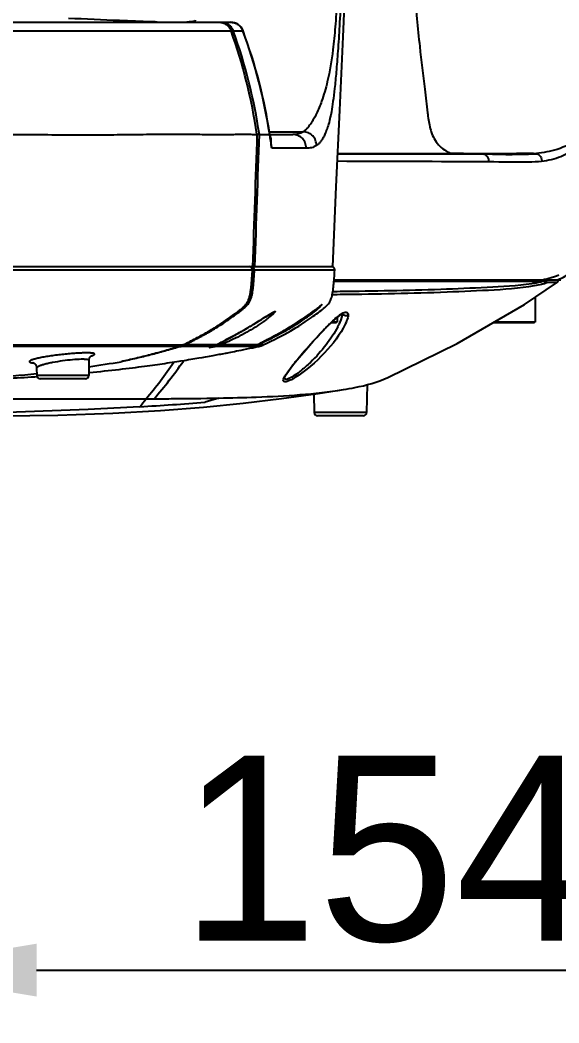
# Model space of a CAD drawing. Header units: millimetres. Extents: x 4086 to 8300, y 123 to 1549.
# Drawn here: x 6985.64 to 7006.03, y 427.85 to 465.81 of the extents above; entities that cross this region are included whole.
import ezdxf

# ---------------------------------------------------------------- set-up
doc = ezdxf.new("R2010")
doc.units = ezdxf.units.MM
doc.layers.add('外形图', color=7, linetype='Continuous')
doc.layers.add('尺寸标注', color=7, linetype='Continuous')
doc.styles.add('思源黑', font='SourceHanSansCN-Normal.ttf')
doc.dimstyles.new('尺寸标注_1_4比例', dxfattribs={"dimtxt": 7, "dimasz": 6, "dimexe": 2, "dimexo": 1.5, "dimgap": 1, "dimtad": 1, "dimdec": 1, "dimlfac": 4, "dimdsep": 46, "dimtxsty": '思源黑', "dimcen": 0.09, "dimadec": 0, "dimazin": 0, "dimtp": 0.01, "dimtm": 0.01, "dimtfac": 1, "dimtdec": 1, "dimtofl": 0, "dimtmove": 0, "dimatfit": 3, "dimfxl": 1, "dimtolj": 1, "dimarcsym": 0})

# ---------------------------------------------------------------- blocks, each defined once
blk = doc.blocks.new('*D976')
at = {"layer": 'Defpoints', "color": 0}
for p in [(6980.264, 500.226), (7018.764, 492.726), (7018.764, 429.852)]:
    blk.add_point(p, dxfattribs=at)
at = {"layer": '尺寸标注', "color": 0, "lineweight": -2}
for p, q in [((6980.264, 498.726), (6980.264, 427.852)), ((7018.764, 491.226), (7018.764, 427.852)), ((6986.264, 429.852), (7012.764, 429.852))]:
    blk.add_line(p, q, dxfattribs=at)
at = {"layer": '尺寸标注', "color": 0}
for points in [[(6986.264, 430.852), (6986.264, 428.852), (6980.264, 429.852)], [(7012.764, 428.852), (7012.764, 430.852), (7018.764, 429.852)]]:
    blk.add_solid(points, dxfattribs=at)
at = {"layer": '尺寸标注', "color": 0, "insert": (6999.514, 434.414), "char_height": 7, "attachment_point": 5, "style": '思源黑'}
blk.add_mtext('\\A1;154', dxfattribs=at)

msp = doc.modelspace()

# ---------------------------------------------------------------- linework, layer by layer
at = {"layer": '外形图'}
for p, q in [((6966.9188, 465.7263), (6993.6095, 465.7263)), ((6968.2553, 465.7263), (6992.2728, 465.7263)), ((6992.2728, 465.7263), (6992.2741, 465.8039)), ((6979.0548, 465.3999), (6993.6253, 465.3998)), ((6993.7067, 465.4), (6994.0717, 465.3998)), ((6994.0717, 465.3998), (6994.0784, 465.3998)), ((6995.0765, 461.5767), (6996.3562, 461.5767)), ((6994.693, 461.4763), (6995.965, 461.4763)), ((6995.0861, 461.4748), (6995.0858, 461.4763)), ((6995.093, 461.4775), (6995.0931, 461.4763)), ((6995.1268, 461.2467), (6995.0931, 461.4763)), ((6996.4627, 460.9544), (6995.1687, 460.9554)), ((7003.1513, 460.7263), (6997.6641, 460.7263)), ((7001.7552, 460.7584), (7001.9449, 460.7589)), ((7005.125, 460.7572), (7005.1775, 460.7509)), ((6965.6385, 456.4763), (6997.48, 456.4763)), ((6997.5485, 456.3448), (6965.6443, 456.3448)), ((6997.5205, 455.9218), (7005.0335, 455.9115)), ((6997.5237, 455.9763), (7006.1105, 455.9763)), ((7004.7253, 455.0479), (7005.9804, 455.8854)), ((7005.0335, 455.9115), (7005.3311, 455.9108)), ((7005.3311, 455.9108), (7005.3764, 455.9107)), ((7005.3426, 455.8987), (7005.3749, 455.9055)), ((7005.6438, 455.8854), (7005.6527, 455.8879)), ((7005.6529, 455.8881), (7005.7761, 455.8875)), ((7005.7761, 455.8875), (7005.9788, 455.8856)), ((7005.9788, 455.8856), (7005.9804, 455.8854)), ((6997.4785, 455.5381), (6997.6401, 455.5399)), ((6997.6401, 455.5399), (6997.7542, 455.5412)), ((7005.3252, 455.804), (7005.3703, 455.8142)), ((6997.4583, 455.4244), (6997.5397, 455.4253)), ((6997.5397, 455.4253), (6997.6396, 455.4264)), ((6997.6396, 455.4264), (6997.7539, 455.4277)), ((6997.7539, 455.4277), (6997.8281, 455.4287)), ((7005.139, 455.324), (7005.139, 454.3763)), ((6996.5383, 454.6397), (6996.6316, 454.7055)), ((6996.6316, 454.7055), (6996.7241, 454.7712)), ((6996.7241, 454.7712), (6996.7644, 454.8001)), ((6996.7644, 454.8001), (6996.7895, 454.8183)), ((6996.7895, 454.8183), (6996.8131, 454.8357)), ((6996.8131, 454.8357), (6996.8354, 454.8523)), ((6996.8354, 454.8523), (6996.8564, 454.8683)), ((6996.8564, 454.8683), (6996.8762, 454.8835)), ((6996.8762, 454.8835), (6996.8947, 454.898)), ((6996.943, 454.9372), (6996.9567, 454.9487)), ((6996.9567, 454.9487), (6996.9691, 454.9594)), ((6996.9691, 454.9594), (6996.9805, 454.9692)), ((6996.9805, 454.9692), (6996.9908, 454.9783)), ((6996.9908, 454.9783), (6996.9999, 454.9864)), ((6996.9999, 454.9864), (6997.0257, 455.0096)), ((6994.4672, 454.2859), (6994.5377, 454.3291)), ((6994.5377, 454.3291), (6994.6038, 454.3699)), ((6994.6038, 454.3699), (6994.6659, 454.4085)), ((6994.6659, 454.4085), (6994.7783, 454.479)), ((6994.7783, 454.479), (6994.9622, 454.5947)), ((6994.9622, 454.5947), (6995.0179, 454.6296)), ((6995.0179, 454.6296), (6995.0512, 454.6502)), ((6995.0512, 454.6502), (6995.0816, 454.6688)), ((6995.0816, 454.6688), (6995.1091, 454.6854)), ((6996.2158, 454.4199), (6996.2727, 454.4577)), ((6996.2727, 454.4577), (6996.3269, 454.4941)), ((6996.3269, 454.4941), (6996.3785, 454.5291)), ((6996.3785, 454.5291), (6996.4275, 454.5627)), ((6996.4275, 454.5627), (6996.4738, 454.5947)), ((6996.4738, 454.5947), (6996.5383, 454.6397)), ((6997.3041, 454.2488), (6997.5461, 454.4766)), ((6997.614, 454.3513), (6997.4129, 454.3513)), ((6997.639, 454.3763), (6997.4395, 454.3763)), ((6997.5461, 454.4766), (6997.7486, 454.6374)), ((6997.639, 454.5504), (6997.639, 454.3763)), ((6997.7486, 454.6374), (6997.7895, 454.6637)), ((7005.114, 454.3513), (7003.5279, 454.3513)), ((7005.139, 454.3763), (7003.571, 454.3763)), ((6995.448, 453.9537), (6995.4542, 453.9571)), ((6995.5879, 454.0326), (6995.5896, 454.0336)), ((6997.0368, 453.9739), (6997.3041, 454.2488)), ((6993.1971, 453.5799), (6993.2981, 453.6333)), ((6994.6703, 453.5452), (6994.7189, 453.5705)), ((6994.7189, 453.5705), (6994.7812, 453.6026)), ((6994.7812, 453.6026), (6994.9443, 453.6862)), ((6994.9443, 453.6862), (6995.0438, 453.7375)), ((6995.2602, 453.8514), (6995.2606, 453.8516)), ((6992.9355, 453.4576), (6991.7233, 453.4578)), ((6992.866, 453.4365), (6992.8747, 453.4393)), ((6992.8747, 453.4393), (6992.885, 453.4425)), ((6992.885, 453.4425), (6992.897, 453.4461)), ((6992.897, 453.4461), (6992.9108, 453.4502)), ((6992.9108, 453.4502), (6992.9349, 453.4572)), ((6992.9349, 453.4572), (6992.9413, 453.4591)), ((6992.9355, 453.4576), (6992.9413, 453.4591)), ((6993.0494, 453.501), (6993.0739, 453.5137)), ((6993.0677, 453.5107), (6993.0736, 453.5139)), ((6993.0677, 453.5107), (6993.0739, 453.5137)), ((6994.6734, 453.4576), (6993.0687, 453.458)), ((6993.2347, 453.168), (6993.4782, 453.2138)), ((6994.608, 453.5121), (6993.2358, 453.5112)), ((6993.2699, 453.1746), (6993.4354, 453.2057)), ((6993.4354, 453.2057), (6993.6205, 453.2411)), ((6993.6205, 453.2411), (6993.7527, 453.2669)), ((6994.5728, 453.4347), (6994.6797, 453.4576)), ((6994.6075, 453.5113), (6994.6089, 453.5121)), ((6994.6078, 453.5109), (6994.6126, 453.5137)), ((6994.6089, 453.5121), (6994.608, 453.5121)), ((6994.6089, 453.5121), (6994.6174, 453.5165)), ((6994.6126, 453.5137), (6994.6174, 453.5165)), ((6994.8422, 453.514), (6994.6262, 453.5122)), ((6994.678, 453.4576), (6994.6734, 453.4576)), ((6994.6797, 453.4576), (6994.678, 453.4576)), ((6994.8229, 453.5039), (6994.8452, 453.514)), ((6994.8452, 453.514), (6994.8422, 453.514)), ((6988.2487, 452.924), (6988.2386, 452.3491)), ((6988.3505, 453.102), (6988.3512, 453.1022)), ((6989.5627, 452.8937), (6989.4657, 452.8775)), ((6991.7305, 452.909), (6991.8446, 452.9272)), ((6991.8204, 452.9022), (6991.8384, 452.9284)), ((6992.4025, 453.0196), (6992.5349, 453.0424)), ((6992.5349, 453.0424), (6992.6536, 453.0631)), ((6992.6536, 453.0631), (6992.8041, 453.0897)), ((6992.8041, 453.0897), (6992.9513, 453.1161)), ((6992.9513, 453.1161), (6993.1784, 453.1576)), ((6993.1784, 453.1576), (6993.2347, 453.168)), ((6986.2686, 452.6368), (6986.2736, 452.3491)), ((6988.2407, 452.4669), (6988.4011, 452.4824)), ((6988.2386, 452.3491), (6986.2736, 452.3491)), ((6988.1137, 452.2263), (6986.3986, 452.2263)), ((6998.7733, 452.0092), (6998.7548, 450.9491)), ((6984.7497, 451.4763), (6990.4098, 451.4763)), ((6993.1648, 451.5001), (6992.6414, 451.3425)), ((6996.761, 451.6506), (6996.7732, 450.9491)), ((6998.7548, 450.9491), (6996.7732, 450.9491)), ((6998.6298, 450.8263), (6996.8982, 450.8263))]:
    msp.add_line(p, q, dxfattribs=at)
for points in [[(6997.4801, 456.4763), (6997.6067, 459.4972), (6997.742, 462.3967), (6997.8713, 465.1696), (6997.9806, 467.8165), (6998.0271, 469.2914)], [(6994.8452, 453.514), (6994.983, 453.5803), (6995.129, 453.6514), (6995.269, 453.7208), (6995.4033, 453.7889), (6995.5317, 453.8555), (6995.6542, 453.921), (6995.7712, 453.9851), (6995.8826, 454.0481), (6995.9885, 454.1098), (6996.0889, 454.1698), (6996.1838, 454.2281), (6996.2738, 454.2847), (6996.3596, 454.3398), (6996.4415, 454.3936), (6996.5199, 454.446), (6996.5949, 454.4972), (6996.6667, 454.547), (6996.7353, 454.5954), (6996.8007, 454.6422), (6996.8629, 454.6874), (6996.9219, 454.7306), (6996.9778, 454.772), (6997.0306, 454.8117), (6997.0802, 454.8502), (6997.1267, 454.8879), (6997.1703, 454.9252), (6997.211, 454.9625), (6997.2485, 454.9997), (6997.2825, 455.0368), (6997.3127, 455.0737), (6997.3395, 455.1108), (6997.3629, 455.1488), (6997.3835, 455.1882), (6997.4017, 455.2296), (6997.4179, 455.2737), (6997.4323, 455.3205), (6997.4451, 455.3699), (6997.4567, 455.4219), (6997.4672, 455.4758), (6997.4765, 455.5312), (6997.4849, 455.5882), (6997.4925, 455.6468), (6997.4995, 455.7071), (6997.5059, 455.7691), (6997.5119, 455.8331), (6997.5175, 455.8991), (6997.523, 455.9674), (6997.5285, 456.0381), (6997.5339, 456.1114), (6997.5391, 456.1874), (6997.5441, 456.2668), (6997.5485, 456.3448)], [(6997.5485, 456.3448), (6997.5487, 456.3508), (6997.5482, 456.3631), (6997.5464, 456.3753), (6997.5434, 456.3872), (6997.5393, 456.3988), (6997.5341, 456.4099), (6997.5278, 456.4205), (6997.5205, 456.4304), (6997.5123, 456.4395), (6997.5032, 456.4478), (6997.4933, 456.4551), (6997.4828, 456.4614), (6997.4717, 456.4667), (6997.4601, 456.4709), (6997.4482, 456.4739), (6997.436, 456.4757), (6997.4237, 456.4763)], [(6995.1091, 454.6854), (6995.1339, 454.7001), (6995.1452, 454.7068), (6995.1559, 454.713), (6995.166, 454.7187), (6995.1753, 454.724), (6995.1841, 454.7288), (6995.1921, 454.7332), (6995.1996, 454.7372), (6995.2064, 454.7408), (6995.2125, 454.7439), (6995.218, 454.7467), (6995.2228, 454.749), (6995.227, 454.7509), (6995.2305, 454.7525), (6995.2332, 454.7537), (6995.2352, 454.7545), (6995.2365, 454.755), (6995.2367, 454.7551)], [(6996.8947, 454.898), (6996.9036, 454.905), (6996.9121, 454.9118), (6996.9202, 454.9184), (6996.9281, 454.9249), (6996.943, 454.9372)], [(6997.0257, 455.0096), (6997.0295, 455.013), (6997.031, 455.0143), (6997.0322, 455.0153), (6997.0331, 455.0161), (6997.0336, 455.0165), (6997.0337, 455.0166)], [(6999.5577, 452.2761), (7002.1762, 453.5647), (7004.7253, 455.0479)], [(6995.0438, 453.7375), (6995.0984, 453.7659), (6995.1563, 453.7962), (6995.2155, 453.8275), (6995.2733, 453.8584), (6995.3287, 453.8882), (6995.3818, 453.9172), (6995.4329, 453.9453), (6995.4819, 453.9726), (6995.5288, 453.999), (6995.5739, 454.0246), (6995.6173, 454.0495), (6995.6593, 454.0739), (6995.7004, 454.0979), (6995.7404, 454.1216), (6995.7794, 454.1449), (6995.8175, 454.1678), (6995.8548, 454.1905), (6995.8912, 454.2128), (6995.9268, 454.2348), (6995.9617, 454.2566), (6995.9959, 454.278), (6996.0294, 454.2992), (6996.0621, 454.3201), (6996.0942, 454.3407), (6996.1256, 454.361), (6996.1563, 454.3809), (6996.2158, 454.4199)], [(6993.5317, 453.7565), (6993.594, 453.7896), (6993.6558, 453.8226), (6993.716, 453.855), (6993.7742, 453.8865), (6993.8304, 453.9172), (6993.8849, 453.9472), (6993.938, 453.9766), (6993.9897, 454.0056), (6994.04, 454.0341), (6994.0889, 454.062), (6994.1364, 454.0893), (6994.1825, 454.1161), (6994.2272, 454.1422), (6994.2704, 454.1676), (6994.3123, 454.1925), (6994.3529, 454.2168), (6994.3922, 454.2404), (6994.4672, 454.2859)], [(6995.8271, 452.5623), (6995.9926, 452.7786), (6996.1985, 453.0302), (6996.454, 453.3289), (6996.751, 453.6638), (6997.0368, 453.9739)], [(6993.0739, 453.5137), (6993.1091, 453.5328), (6993.1514, 453.5555), (6993.1971, 453.5799)], [(6993.2981, 453.6333), (6993.4104, 453.6925), (6993.5317, 453.7565)], [(6992.8444, 453.429), (6992.8444, 453.429), (6992.8446, 453.4291), (6992.8451, 453.4293), (6992.846, 453.4296), (6992.8473, 453.4301), (6992.8488, 453.4307), (6992.8508, 453.4314), (6992.8531, 453.4322), (6992.8558, 453.4331), (6992.8588, 453.4341), (6992.8622, 453.4353), (6992.866, 453.4365)], [(6992.9413, 453.4591), (6992.9649, 453.4663), (6992.9926, 453.4762), (6993.0209, 453.4877), (6993.0494, 453.501)], [(6993.7527, 453.2669), (6993.8335, 453.2828), (6993.9204, 453.3), (6994.0136, 453.3187), (6994.1132, 453.3389), (6994.2191, 453.3606), (6994.3311, 453.3838), (6994.449, 453.4084), (6994.5728, 453.4347)], [(6994.6174, 453.5165), (6994.6244, 453.5205), (6994.636, 453.5269), (6994.6513, 453.5351), (6994.6703, 453.5452)], [(6994.6797, 453.4576), (6994.6957, 453.4612), (6994.7191, 453.4672), (6994.7437, 453.4743), (6994.7693, 453.4828), (6994.7958, 453.4926), (6994.8229, 453.5039)], [(6986.1339, 452.8407), (6986.133, 452.841), (6986.1333, 452.8409), (6986.1353, 452.8402), (6986.1388, 452.8389), (6986.1438, 452.8368), (6986.15, 452.834), (6986.1571, 452.8302), (6986.1652, 452.8254), (6986.1741, 452.8195), (6986.1837, 452.8123), (6986.194, 452.8036), (6986.2047, 452.7931), (6986.2156, 452.7809), (6986.2264, 452.7668), (6986.2366, 452.751), (6986.2459, 452.7335), (6986.2539, 452.7145), (6986.2603, 452.6945), (6986.265, 452.6737), (6986.2678, 452.6526), (6986.2686, 452.6368)], [(6988.2487, 452.924), (6988.2494, 452.9394), (6988.2521, 452.96), (6988.2564, 452.9799), (6988.2621, 452.9988), (6988.2691, 453.0163), (6988.2769, 453.0321), (6988.2852, 453.0462), (6988.2936, 453.0585), (6988.3019, 453.069), (6988.3099, 453.078), (6988.3174, 453.0856), (6988.3244, 453.092), (6988.3308, 453.0973), (6988.3364, 453.1016), (6988.3412, 453.1049), (6988.3448, 453.1072), (6988.3472, 453.1086), (6988.3482, 453.1092)], [(6988.4011, 452.4824), (6988.5473, 452.4969), (6988.6919, 452.5117), (6988.8348, 452.5266), (6988.9757, 452.5417), (6989.1146, 452.557), (6989.2514, 452.5723), (6989.3858, 452.5877), (6989.5176, 452.6032), (6989.6467, 452.6186), (6989.7726, 452.6339), (6989.8952, 452.6491), (6990.0142, 452.6641), (6990.1294, 452.6789), (6990.2407, 452.6934), (6990.3483, 452.7077), (6990.4523, 452.7216), (6990.553, 452.7353), (6990.6508, 452.7488), (6990.7463, 452.7621), (6990.8399, 452.7754), (6990.9324, 452.7886), (6991.0242, 452.8018), (6991.116, 452.8152), (6991.2078, 452.8288), (6991.2998, 452.8426), (6991.3919, 452.8565), (6991.4839, 452.8706), (6991.5755, 452.8847), (6991.6663, 452.8989), (6991.7305, 452.909)], [(6991.8446, 452.9272), (6991.9315, 452.9412), (6992.0165, 452.955), (6992.0993, 452.9687), (6992.1795, 452.982), (6992.2569, 452.9949), (6992.4025, 453.0196)], [(6995.6477, 452.2628), (6995.6531, 452.2776), (6995.7103, 452.3896), (6995.8271, 452.5623)], [(6985.2869, 452.2574), (6985.4054, 452.2635), (6985.5299, 452.27), (6985.6595, 452.2769), (6985.7929, 452.2843), (6985.9286, 452.2921), (6986.0651, 452.3001), (6986.2023, 452.3084), (6986.2795, 452.3132)], [(6981.4294, 450.9008), (6983.0758, 450.8517), (6984.9514, 450.8274), (6987.075, 450.8502), (6989.1482, 450.9245), (6990.9529, 451.0303), (6992.5813, 451.1592), (6994.0843, 451.308), (6995.5343, 451.4803), (6996.92, 451.6727), (6997.8742, 451.8209)]]:
    msp.add_lwpolyline(points, dxfattribs=at)
for centre, radius, start, end in [((6993.6095, 465.2263), 0.5, 20.3116, 90), ((6974.2748, 458.4758), 20.552, 8.42032, 19.68812), ((6993.6128, 450.27), 15.1298, 89.64475, 89.95258), ((6974.4639, 458.4668), 20.4538, 8.46083, 19.81389), ((6975.2853, 458.4506), 20.0305, 8.68807, 20.29992), ((6975.3006, 458.4506), 20.0225, 8.69493, 20.30833), ((9056.1163, 390.8353), 2062.7214, 178.0371854, 178.1763973), ((9002.817, 390.3508), 2009.3897, 177.971503, 178.1141564), ((6995.9992, 461.1471), 0.8521, 188.22596, 188.96792), ((6993.661, -1226.0553), 1686.5213, 89.6697166, 89.8643497), ((7000.1514, 1147.2301), 686.4735, 269.7925306, 270.1338532), ((7002.1011, 399.6152), 61.1437, 89.909367, 90.146009), ((7002.063, 390.2465), 70.5125, 89.708069, 89.890414), ((7003.2408, 534.6401), 73.8857, 269.776399, 270.211801), ((7003.2429, 536.1396), 75.3851, 270.20598, 270.331474), ((7003.3216, 525.2468), 64.4921, 270.317585, 270.86811), ((7004.0582, 494.4484), 33.7241, 269.93335, 270.74492), ((7003.7207, 500.1812), 39.4232, 270.84002, 271.55278), ((7004.2329, 479.5796), 18.8543, 270.80147, 271.24163), ((7004.3262, 475.2803), 14.554, 271.24136, 271.74851), ((7004.4674, 470.8702), 10.1416, 271.7113, 273.00908), ((7005.0122, 461.5891), 0.8466, 254.71774, 269.15989), ((7005.1397, 460.5244), 0.2275, 76.44607, 82.14173), ((7004.0493, 462.1593), 6.3928, 278.62023, 281.67107), ((7004.7473, 445.7109), 10.2192, 85.95617, 86.47017), ((7004.3496, 460.8029), 4.94, 282.29725, 286.33431), ((7004.2298, 460.7652), 5.0806, 283.7529, 286.15914), ((7005.3471, 453.2647), 2.6414, 84.23671, 84.37237), ((7004.5255, 460.19), 4.3023, 286.38302, 288.68096), ((7004.6254, 459.8926), 3.9886, 288.68868, 290.65991), ((7005.9516, 455.9263), 0.05, 305.14705, 63.39663), ((7004.1535, 461.0712), 5.3959, 283.03177, 283.76763), ((6998.1715, 453.7748), 1.685, 132.34752, 132.48526), ((7002.8035, 448.7273), 7.7984, 133.84551, 135.09915), ((7001.7412, 449.8281), 6.2686, 133.43761, 133.81234), ((6999.4231, 452.398), 2.8071, 129.4568, 130.04479), ((6988.7052, 466.1088), 13.9001, 298.13922, 299.01872), ((6989.6875, 464.3296), 11.8677, 299.07273, 299.8142), ((7006.1836, 445.3882), 12.5497, 135.73897, 136.32185), ((7004.5474, 446.9832), 10.2648, 135.07469, 135.74094), ((6995.0296, 455.5497), 2.9565, 332.82053, 334.7227), ((6991.4837, 454.1511), 0.7144, 283.80588, 296.21841), ((6991.6653, 451.9941), 1.4632, 89.51935, 90.43793), ((6991.5071, 454.1607), 0.7238, 283.62819, 296.03906), ((6991.6558, 458.262), 4.8048, 270.25986, 270.54282), ((6991.5294, 454.1672), 0.7303, 283.61802, 295.91497), ((6991.6904, 454.731), 1.2736, 270.4904, 271.48043), ((6991.5497, 454.1704), 0.7335, 283.69684, 295.85318), ((6991.8267, 451.8142), 1.6961, 90.06424, 90.92608), ((6991.8303, 446.3724), 7.1379, 89.85369, 90.04432), ((6992.7723, 454.0472), 0.6118, 285.47437, 286.01906), ((6994.9785, 452.8678), 0.7427, 119.13146, 119.83651), ((6994.4115, 454.0213), 0.5526, 291.48919, 292.85828), ((6995.152, 452.5575), 1.0983, 118.89948, 119.1589), ((6979.6048, 512.1435), 60.0808, 278.26852, 279.446234), ((6987.9306, 454.368), 1.3338, 287.33123, 288.34874), ((6980.103, 507.9853), 55.8924, 272.63034, 276.33706), ((6986.3986, 452.3513), 0.125, 181, 270), ((6988.1137, 452.3513), 0.125, 270, 359), ((6982.0701, 589.3291), 138.3909, 273.354955, 274.380959), ((6996.8982, 450.9513), 0.125, 181, 270), ((6998.6298, 450.9513), 0.125, 270, 359)]:
    msp.add_arc(centre, radius, start, end, dxfattribs=at)
for points, knots in [([(7000.3213, 472.7263), (7000.3377, 471.6447), (7000.3939, 469.7055), (7000.5513, 467.0651), (7000.7362, 464.9668), (7000.9257, 463.4309), (7001.0423, 462.4176), (7001.131, 461.7635), (7001.3137, 461.2312), (7001.5919, 460.9516), (7001.7572, 460.8524)], [0, 0, 0, 0, 0.2677091, 0.4800476, 0.6545856, 0.7889282, 0.8630458, 0.9070173, 0.9522895, 1, 1, 1, 1]), ([(7010.1117, 472.7263), (7009.8877, 471.3412), (7009.4884, 469.2751), (7008.8349, 466.5592), (7008.2677, 464.5623), (7007.7498, 462.782), (7007.0367, 461.3718), (7006.0131, 460.8864), (7005.4409, 460.7906), (7005.1775, 460.7509)], [0, 0, 0, 0, 0.3076479, 0.460868, 0.6129192, 0.7612082, 0.8726041, 0.9415832, 1, 1, 1, 1]), ([(7010.3641, 472.7086), (7010.1287, 471.2965), (7009.7074, 469.1911), (7009.0045, 466.4281), (7008.3951, 464.4074), (7007.8, 462.6047), (7007.0945, 461.2195), (7006.1717, 460.6035), (7005.6223, 460.4902), (7005.3767, 460.4505)], [0, 0, 0, 0, 0.3105598, 0.4652127, 0.6185721, 0.7675031, 0.8795797, 0.9460302, 1, 1, 1, 1]), ([(6997.7172, 468.7811), (6997.7044, 468.411), (6997.6838, 467.8569), (6997.6539, 467.1209), (6997.6302, 466.5783), (6997.6026, 466.0539), (6997.5588, 465.4231), (6997.4764, 464.5619), (6997.322, 463.6169), (6997.0902, 462.8138), (6996.9069, 462.358), (6996.7737, 462.0992), (6996.6851, 461.9512), (6996.5987, 461.8275), (6996.5286, 461.7379), (6996.4738, 461.6768), (6996.4407, 461.644), (6996.4145, 461.6207), (6996.3984, 461.6075), (6996.3871, 461.5987), (6996.3806, 461.594), (6996.3759, 461.5903), (6996.3709, 461.5867), (6996.3665, 461.5843), (6996.3634, 461.5821), (6996.3625, 461.5801), (6996.3622, 461.5782), (6996.3612, 461.5771), (6996.3606, 461.5767)], [0, 0, 0, 0, 0.1487474, 0.2227287, 0.295907, 0.366895, 0.43367, 0.5498731, 0.714428, 0.8173529, 0.8850229, 0.911374, 0.9342252, 0.9542507, 0.9719479, 0.9798875, 0.9871999, 0.9906387, 0.9939573, 0.9955875, 0.9963949, 0.9971743, 0.9979878, 0.9988679, 0.9992175, 0.9994682, 0.9997009, 1, 1, 1, 1]), ([(6997.8758, 469.0087), (6997.8625, 468.6207), (6997.8338, 467.8479), (6997.7854, 466.7078), (6997.7311, 465.6346), (6997.6712, 464.6833), (6997.61, 463.8905), (6997.549, 463.255), (6997.4888, 462.7548), (6997.4156, 462.2833), (6997.3339, 461.9108), (6997.2352, 461.6175), (6997.166, 461.455), (6997.0932, 461.3206), (6997.0188, 461.2094), (6996.9413, 461.1198), (6996.8831, 461.0742), (6996.8546, 461.0551)], [0, 0, 0, 0, 0.1433845, 0.2856212, 0.4214308, 0.5402814, 0.6376576, 0.7151007, 0.7760531, 0.8237068, 0.8913298, 0.9165172, 0.9379284, 0.9564552, 0.9728756, 0.9872943, 1, 1, 1, 1]), ([(6987.472, 465.8826), (6988.1177, 465.854), (6989.0315, 465.8072), (6990.0659, 465.7758), (6990.5084, 465.7487), (6990.7379, 465.7594), (6990.8443, 465.7276), (6990.8975, 465.7263)], [0, 0, 0, 0, 0.5653241, 0.8004009, 0.9047014, 0.9534025, 1, 1, 1, 1]), ([(6991.7845, 465.7263), (6991.907, 465.7288), (6992.023, 465.7608), (6992.2733, 465.76), (6992.2741, 465.8039)], [0, 0, 0, 0, 0.7362175, 1, 1, 1, 1]), ([(6993.1717, 465.7263), (6993.2206, 465.7263), (6993.3193, 465.7106), (6993.4529, 465.6425), (6993.5606, 465.5365), (6993.6084, 465.447), (6993.6253, 465.3998)], [0, 0, 0, 0, 0.2471424, 0.4957275, 0.7466625, 1, 1, 1, 1]), ([(6993.2502, 465.7263), (6993.2994, 465.7263), (6993.3986, 465.7107), (6993.533, 465.6427), (6993.6413, 465.5367), (6993.6896, 465.4471), (6993.7066, 465.3999)], [0, 0, 0, 0, 0.247666, 0.4965051, 0.7472737, 1, 1, 1, 1]), ([(6993.603, 465.7263), (6993.6535, 465.7263), (6993.755, 465.7107), (6993.893, 465.643), (6994.0043, 465.5371), (6994.0542, 465.4472), (6994.0717, 465.3998)], [0, 0, 0, 0, 0.2499578, 0.4999368, 0.7499505, 1, 1, 1, 1]), ([(6996.3562, 461.5767), (6996.3275, 461.5576), (6996.2673, 461.5251), (6996.1366, 461.4839), (6996.0336, 461.4763), (6995.965, 461.4763)], [0, 0, 0, 0, 0.2530487, 0.4973432, 1, 1, 1, 1]), ([(6996.8546, 461.0551), (6996.8573, 461.1217), (6996.8355, 461.2576), (6996.7259, 461.4313), (6996.5575, 461.5486), (6996.4228, 461.5765), (6996.3562, 461.5767)], [0, 0, 0, 0, 0.2500217, 0.5002017, 0.7502626, 1, 1, 1, 1]), ([(6978.9654, 461.475), (6979.398, 461.4749), (6980.263, 461.4756), (6981.5572, 461.4737), (6982.8416, 461.4724), (6984.1062, 461.4728), (6985.1434, 461.474), (6985.9559, 461.4732), (6986.7392, 461.4698), (6987.6853, 461.4647), (6988.7759, 461.4654), (6989.801, 461.4751), (6990.7531, 461.4878), (6991.6254, 461.4913), (6992.2993, 461.4853), (6992.7932, 461.4769), (6993.1278, 461.4725), (6993.4372, 461.4734), (6993.7211, 461.4803), (6993.9794, 461.4891), (6994.2124, 461.4902), (6994.4179, 461.4801), (6994.5464, 461.48), (6994.6052, 461.4853)], [0, 0, 0, 0, 0.0829627, 0.1659249, 0.2482513, 0.3293161, 0.4084968, 0.4471867, 0.4851741, 0.5587486, 0.6286544, 0.6943628, 0.7553903, 0.8112964, 0.8616701, 0.8846423, 0.9060533, 0.9258479, 0.9439985, 0.9605147, 0.9754241, 0.9886678, 1, 1, 1, 1]), ([(6994.6052, 461.4853), (6994.6126, 461.486), (6994.6407, 461.4895), (6994.6685, 461.4971), (6994.6876, 461.5056)], [0, 0, 0, 0, 0.2610966, 1, 1, 1, 1]), ([(6995.1268, 461.2467), (6995.1239, 461.2678), (6995.1125, 461.3442), (6995.0987, 461.4203), (6995.0861, 461.4748)], [0, 0, 0, 0, 0.2763293, 1, 1, 1, 1]), ([(6995.1559, 461.0252), (6995.1513, 461.0571), (6995.1468, 461.1045), (6995.145, 461.1733), (6995.1445, 461.2402), (6995.1413, 461.3143), (6995.1277, 461.384), (6995.11, 461.4213), (6995.0991, 461.4357)], [0, 0, 0, 0, 0.2305775, 0.3406694, 0.493459, 0.7096202, 0.8711799, 1, 1, 1, 1]), ([(6995.1535, 461.0211), (6995.1515, 461.0411), (6995.1437, 461.1164), (6995.1346, 461.1916), (6995.1268, 461.2467)], [0, 0, 0, 0, 0.2655314, 1, 1, 1, 1]), ([(6996.4627, 460.9544), (6996.4656, 461.0211), (6996.4442, 461.1573), (6996.3349, 461.3313), (6996.1664, 461.4487), (6996.0316, 461.4763), (6995.965, 461.4763)], [0, 0, 0, 0, 0.2504217, 0.500607, 0.7504334, 1, 1, 1, 1]), ([(6995.1687, 460.9554), (6995.1673, 460.9586), (6995.1603, 460.9766), (6995.1565, 460.9958), (6995.1546, 461.0114)], [0, 0, 0, 0, 0.1837597, 1, 1, 1, 1]), ([(6995.1687, 460.9554), (6995.1679, 460.9592), (6995.1638, 460.9788), (6995.1601, 460.9984), (6995.1575, 461.0143)], [0, 0, 0, 0, 0.1956418, 1, 1, 1, 1]), ([(6996.8546, 461.0551), (6996.8259, 461.0358), (6996.7657, 461.0032), (6996.6347, 460.9618), (6996.5315, 460.9543), (6996.4627, 460.9544)], [0, 0, 0, 0, 0.2527516, 0.4969109, 1, 1, 1, 1]), ([(7003.383, 460.4379), (7003.3929, 460.5064), (7003.358, 460.656), (7003.2176, 460.7263), (7003.1513, 460.7263)], [0, 0, 0, 0, 0.5107196, 1, 1, 1, 1]), ([(7005.3767, 460.4505), (7005.2143, 460.4397), (7004.5496, 460.4201), (7003.8849, 460.435), (7003.383, 460.4379)], [0, 0, 0, 0, 0.2448499, 1, 1, 1, 1]), ([(7003.7775, 460.7265), (7003.8843, 460.727), (7004.2917, 460.7296), (7004.6992, 460.7345), (7004.9997, 460.7426)], [0, 0, 0, 0, 0.2620568, 1, 1, 1, 1]), ([(7004.789, 460.7724), (7004.8114, 460.773), (7004.9236, 460.7752), (7005.0359, 460.7679), (7005.125, 460.7572)], [0, 0, 0, 0, 0.2000133, 1, 1, 1, 1]), ([(7005.193, 460.7455), (7005.2526, 460.7312), (7005.3649, 460.6488), (7005.3882, 460.5128), (7005.3767, 460.4505)], [0, 0, 0, 0, 0.4919659, 1, 1, 1, 1]), ([(6991.7993, 453.5101), (6991.9645, 453.5913), (6992.278, 453.7479), (6992.6576, 453.9541), (6992.9415, 454.1226), (6993.1519, 454.2549), (6993.3636, 454.3957), (6993.5771, 454.5453), (6993.7546, 454.6768), (6993.8972, 454.7848), (6994.0025, 454.8676), (6994.1007, 454.9541), (6994.187, 455.0454), (6994.2563, 455.1447), (6994.3043, 455.255), (6994.3372, 455.3761), (6994.3621, 455.5086), (6994.3813, 455.6507), (6994.3962, 455.7978), (6994.4081, 455.9447), (6994.4216, 456.127), (6994.4302, 456.2598), (6994.4345, 456.3448)], [0, 0, 0, 0, 0.1317997, 0.2509817, 0.3092161, 0.3682049, 0.4289275, 0.4912757, 0.5548671, 0.587145, 0.619366, 0.6507716, 0.6807737, 0.7091649, 0.7369733, 0.7664627, 0.798865, 0.8334548, 0.8691246, 0.9047094, 0.9390469, 1, 1, 1, 1]), ([(6991.8486, 453.5103), (6992.0154, 453.5915), (6992.3322, 453.7481), (6992.7157, 453.9542), (6993.0026, 454.1227), (6993.2151, 454.255), (6993.4291, 454.3958), (6993.6448, 454.5454), (6993.8242, 454.6769), (6993.9683, 454.7849), (6994.0746, 454.8677), (6994.1738, 454.9541), (6994.261, 455.0454), (6994.331, 455.1447), (6994.3795, 455.255), (6994.4128, 455.3762), (6994.438, 455.5086), (6994.4573, 455.6508), (6994.4724, 455.7978), (6994.4844, 455.9448), (6994.4981, 456.127), (6994.5067, 456.2598), (6994.5111, 456.3448)], [0, 0, 0, 0, 0.1322024, 0.2517212, 0.3101043, 0.3692309, 0.4300809, 0.4925444, 0.5562376, 0.5885625, 0.620822, 0.6522465, 0.6822362, 0.7105733, 0.7382859, 0.7676469, 0.7998946, 0.8343119, 0.8698002, 0.9052021, 0.9393624, 1, 1, 1, 1]), ([(6994.4345, 456.3448), (6994.4353, 456.3615), (6994.4303, 456.3956), (6994.4039, 456.4395), (6994.3627, 456.4692), (6994.3295, 456.4763), (6994.3132, 456.4763)], [0, 0, 0, 0, 0.2532803, 0.5047479, 0.7534046, 1, 1, 1, 1]), ([(6994.5111, 456.3448), (6994.5119, 456.3615), (6994.5069, 456.3957), (6994.4801, 456.4396), (6994.4385, 456.4693), (6994.405, 456.4763), (6994.3885, 456.4763)], [0, 0, 0, 0, 0.2520803, 0.5030081, 0.7521548, 1, 1, 1, 1]), ([(7005.6123, 455.8927), (7005.6194, 455.892), (7005.6329, 455.8906), (7005.6465, 455.889), (7005.6529, 455.8881)], [0, 0, 0, 0, 0.5227814, 1, 1, 1, 1]), ([(6997.7542, 455.5412), (6999.0232, 455.5564), (7000.878, 455.5905), (7003.2949, 455.6934), (7004.4477, 455.7533), (7005.0075, 455.8387)], [0, 0, 0, 0, 0.5243141, 0.7660286, 1, 1, 1, 1]), ([(6997.8281, 455.4287), (6999.1524, 455.445), (7001.074, 455.4822), (7003.572, 455.5948), (7004.7555, 455.6771), (7005.3252, 455.804)], [0, 0, 0, 0, 0.5289463, 0.7669138, 1, 1, 1, 1]), ([(6993.0736, 453.5139), (6993.1546, 453.5579), (6993.3344, 453.6527), (6993.6217, 453.8037), (6993.9351, 453.9735), (6994.2525, 454.1556), (6994.5558, 454.3395), (6994.8287, 454.5107), (6995.0286, 454.6378), (6995.1592, 454.7165), (6995.2125, 454.7463), (6995.2357, 454.7578)], [0, 0, 0, 0, 0.1108481, 0.2443639, 0.3901812, 0.5393521, 0.6841288, 0.8166093, 0.9266204, 0.968863, 1, 1, 1, 1]), ([(6995.2929, 454.7719), (6995.2928, 454.7682), (6995.2876, 454.7588), (6995.2761, 454.7436), (6995.2571, 454.723), (6995.2316, 454.6978), (6995.1995, 454.6683), (6995.1459, 454.6212), (6995.066, 454.5553), (6994.9561, 454.4705), (6994.8306, 454.379), (6994.692, 454.2834), (6994.4888, 454.151), (6994.2175, 453.9893), (6993.8811, 453.8105), (6993.5523, 453.6516), (6993.3374, 453.555), (6993.2358, 453.5112)], [0, 0, 0, 0, 0.0045313, 0.0125193, 0.0240112, 0.0388836, 0.0568915, 0.0777796, 0.1271103, 0.1848262, 0.249236, 0.3189648, 0.3928406, 0.5488555, 0.7089584, 0.8633741, 1, 1, 1, 1]), ([(6997.0408, 455.0096), (6997.0224, 454.9863), (6996.973, 454.9337), (6996.8809, 454.8514), (6996.7603, 454.7568), (6996.6187, 454.6498), (6996.4593, 454.5337), (6996.2221, 454.3694), (6995.9059, 454.1662), (6995.5176, 453.9439), (6995.1515, 453.7558), (6994.8815, 453.6265), (6994.7143, 453.5502), (6994.6515, 453.5226), (6994.6262, 453.5122)], [0, 0, 0, 0, 0.0313038, 0.0755696, 0.1296751, 0.192323, 0.2620477, 0.3368385, 0.4955215, 0.6567725, 0.8068564, 0.9279102, 0.9712548, 1, 1, 1, 1]), ([(6995.2357, 454.7578), (6995.2439, 454.7619), (6995.2553, 454.7673), (6995.2697, 454.7729), (6995.2777, 454.7755), (6995.2841, 454.7767), (6995.2888, 454.7768), (6995.2923, 454.7751), (6995.2929, 454.7729), (6995.2929, 454.7719)], [0, 0, 0, 0, 0.4303174, 0.5967598, 0.7302299, 0.8313077, 0.9025481, 0.9519447, 1, 1, 1, 1]), ([(6995.5896, 454.0336), (6995.7452, 454.1228), (6995.9735, 454.2612), (6996.2664, 454.4526), (6996.4701, 454.5913), (6996.6538, 454.7212), (6996.8136, 454.8346), (6996.9381, 454.931), (6997.0059, 454.9922), (6997.0334, 455.0174)], [0, 0, 0, 0, 0.3076397, 0.4576184, 0.5999828, 0.7302002, 0.8434154, 0.9360688, 1, 1, 1, 1]), ([(6997.0364, 455.0201), (6997.0397, 455.0231), (6997.0461, 455.0286), (6997.0503, 455.033), (6997.0588, 455.0384), (6997.0586, 455.0365)], [0, 0, 0, 0, 0.469403, 0.7956014, 1, 1, 1, 1]), ([(6997.0586, 455.0365), (6997.0585, 455.0353), (6997.0568, 455.0321), (6997.0534, 455.0265), (6997.0478, 455.0187), (6997.0434, 455.0129), (6997.0408, 455.0096)], [0, 0, 0, 0, 0.1130898, 0.3209855, 0.6188417, 1, 1, 1, 1]), ([(6997.8374, 454.7276), (6997.8379, 454.697), (6997.8169, 454.5431), (6997.7558, 454.3991), (6997.7031, 454.2872)], [0, 0, 0, 0, 0.1979521, 1, 1, 1, 1]), ([(6997.8336, 454.7049), (6997.8778, 454.7304), (6997.9536, 454.7851), (6998.0402, 454.7306), (6998.049, 454.7023)], [0, 0, 0, 0, 0.6328389, 1, 1, 1, 1]), ([(6998.0556, 454.6542), (6998.0229, 454.6207), (6997.9123, 454.5919), (6997.8382, 454.6834), (6997.8374, 454.7276)], [0, 0, 0, 0, 0.5143348, 1, 1, 1, 1]), ([(6998.049, 454.7023), (6998.0513, 454.6949), (6998.0545, 454.679), (6998.0555, 454.6627), (6998.0556, 454.6542)], [0, 0, 0, 0, 0.4728527, 1, 1, 1, 1]), ([(6993.9471, 453.9817), (6993.9002, 453.9543), (6993.7199, 453.8514), (6993.5361, 453.7548), (6993.399, 453.6864)], [0, 0, 0, 0, 0.2614866, 1, 1, 1, 1]), ([(6997.6597, 454.1992), (6997.5362, 453.9585), (6997.2143, 453.4807), (6996.7559, 452.9545), (6996.2884, 452.5516), (6996.0744, 452.3615), (6995.6456, 452.1461), (6995.6475, 452.2585)], [0, 0, 0, 0, 0.2821251, 0.592317, 0.7458392, 0.8828266, 1, 1, 1, 1]), ([(6995.9037, 452.6734), (6995.9895, 452.7844), (6996.3763, 453.2574), (6996.7821, 453.7148), (6997.1072, 454.0552)], [0, 0, 0, 0, 0.2295816, 1, 1, 1, 1]), ([(6997.9482, 454.3011), (6997.7562, 453.8976), (6997.1609, 453.156), (6996.4559, 452.5291), (6996.0394, 452.2742)], [0, 0, 0, 0, 0.4778601, 1, 1, 1, 1]), ([(6993.2358, 453.5112), (6993.243, 453.5151), (6993.2563, 453.5271), (6993.2681, 453.5528), (6993.2723, 453.5839), (6993.2702, 453.606), (6993.2679, 453.6173)], [0, 0, 0, 0, 0.2076522, 0.4403261, 0.7058042, 1, 1, 1, 1]), ([(6994.6212, 453.519), (6994.6514, 453.5357), (6994.7302, 453.5765), (6994.8715, 453.6488), (6995.0544, 453.7426), (6995.1884, 453.813), (6995.2602, 453.8514)], [0, 0, 0, 0, 0.1437237, 0.3695982, 0.6609098, 1, 1, 1, 1]), ([(6991.6542, 453.4573), (6991.5584, 453.4566), (6991.34, 453.4563), (6991.05, 453.4568), (6990.7778, 453.4564), (6990.4533, 453.457), (6990.0007, 453.4577), (6989.4045, 453.4568), (6988.741, 453.4574), (6988.0155, 453.4582), (6986.9386, 453.458), (6985.4805, 453.4563), (6983.6275, 453.4579), (6981.6771, 453.4571), (6980.3501, 453.4574), (6979.6797, 453.4574)], [0, 0, 0, 0, 0.0239936, 0.054715, 0.072651, 0.0921822, 0.1360154, 0.186041, 0.2415593, 0.3022389, 0.3677995, 0.5113652, 0.6675397, 0.8320438, 1, 1, 1, 1]), ([(6991.7993, 453.5101), (6991.2474, 453.5011), (6990.4963, 453.5015), (6989.5248, 453.4999), (6988.8643, 453.5005), (6988.1428, 453.5015), (6987.0719, 453.5021), (6985.6209, 453.5018), (6983.7749, 453.5044), (6981.8284, 453.5051), (6980.5028, 453.506), (6979.8324, 453.5063)], [0, 0, 0, 0, 0.1383798, 0.1882662, 0.2435591, 0.3039486, 0.3691548, 0.5120235, 0.6676901, 0.8319363, 1, 1, 1, 1]), ([(6988.4668, 453.1665), (6988.4672, 453.1768), (6988.4422, 453.189), (6988.4116, 453.196), (6988.3695, 453.2023), (6988.3178, 453.2066), (6988.255, 453.2094), (6988.1823, 453.2106), (6988.0674, 453.2098), (6987.9049, 453.2043), (6987.692, 453.1918), (6987.4615, 453.1734), (6987.2226, 453.1497), (6986.9844, 453.1216), (6986.7562, 453.0898), (6986.5465, 453.0554), (6986.3629, 453.0196), (6986.2297, 452.9879), (6986.1416, 452.9622), (6986.0901, 452.9446), (6986.0494, 452.9278), (6986.0196, 452.9117), (6986.0004, 452.8972), (6985.9937, 452.8848), (6985.9937, 452.8796)], [0, 0, 0, 0, 0.0122323, 0.0242582, 0.0406514, 0.0613615, 0.0862604, 0.1151208, 0.1476588, 0.2225497, 0.3079912, 0.4006249, 0.4968119, 0.5928345, 0.6850691, 0.7701269, 0.8449568, 0.906927, 0.9324097, 0.9539359, 0.9713604, 0.9846326, 0.9939071, 1, 1, 1, 1]), ([(6991.6776, 453.4573), (6991.632, 453.4413), (6991.5403, 453.4117), (6991.3564, 453.3558), (6991.1264, 453.2888), (6990.85, 453.2121), (6990.5734, 453.1396), (6990.2966, 453.0703), (6989.9278, 452.9813), (6989.6507, 452.9181), (6989.4657, 452.8775)], [0, 0, 0, 0, 0.0633257, 0.1263843, 0.2521339, 0.3774875, 0.5024774, 0.6271898, 0.7516638, 1, 1, 1, 1]), ([(6991.7233, 453.4578), (6991.634, 453.4285), (6991.4543, 453.3742), (6991.1845, 453.2958), (6990.9145, 453.2214), (6990.5546, 453.1273), (6990.1044, 453.0166), (6989.7433, 452.9337), (6989.5627, 452.8937)], [0, 0, 0, 0, 0.1262894, 0.2520242, 0.3773706, 0.5023669, 0.7515959, 1, 1, 1, 1]), ([(6991.8695, 453.5104), (6991.8643, 453.5103), (6991.8574, 453.5103), (6991.8504, 453.5103), (6991.8486, 453.5103)], [0, 0, 0, 0, 0.7412096, 1, 1, 1, 1]), ([(6993.0677, 453.5107), (6992.9735, 453.5106), (6992.7846, 453.511), (6992.4992, 453.5111), (6992.2552, 453.5111), (6992.0768, 453.5111), (6991.9627, 453.5104), (6991.9015, 453.5107), (6991.8695, 453.5104)], [0, 0, 0, 0, 0.2357848, 0.4730995, 0.7144541, 0.8466494, 0.9199645, 1, 1, 1, 1]), ([(6993.0687, 453.458), (6993.0495, 453.4541), (6993.0133, 453.4468), (6992.9624, 453.4369), (6992.9187, 453.4288), (6992.8825, 453.4225), (6992.8539, 453.4182), (6992.8336, 453.4155), (6992.8212, 453.415), (6992.816, 453.4151), (6992.8143, 453.416), (6992.8143, 453.4165)], [0, 0, 0, 0, 0.2277701, 0.4285881, 0.6008915, 0.7433663, 0.8549503, 0.9348224, 0.9825605, 0.9946019, 1, 1, 1, 1]), ([(6992.8143, 453.4165), (6992.8143, 453.4176), (6992.8185, 453.4198), (6992.825, 453.423), (6992.8373, 453.4275), (6992.8466, 453.4307), (6992.8521, 453.4325)], [0, 0, 0, 0, 0.0820497, 0.2739041, 0.5800663, 1, 1, 1, 1]), ([(6992.8521, 453.4325), (6992.8576, 453.4343), (6992.8853, 453.4431), (6992.9132, 453.4512), (6992.9355, 453.4576)], [0, 0, 0, 0, 0.1996266, 1, 1, 1, 1]), ([(6992.9411, 453.4592), (6992.951, 453.462), (6992.9944, 453.4757), (6993.0365, 453.494), (6993.0677, 453.5107)], [0, 0, 0, 0, 0.2241144, 1, 1, 1, 1]), ([(6993.0687, 453.458), (6993.0777, 453.4603), (6993.0953, 453.4684), (6993.1244, 453.4966), (6993.1356, 453.5274), (6993.1383, 453.5484)], [0, 0, 0, 0, 0.230391, 0.471944, 1, 1, 1, 1]), ([(6993.2358, 453.5112), (6993.2215, 453.5049), (6993.1673, 453.4829), (6993.1107, 453.4668), (6993.0687, 453.458)], [0, 0, 0, 0, 0.2670567, 1, 1, 1, 1]), ([(6994.6139, 453.5072), (6994.6098, 453.5056), (6994.6033, 453.5029), (6994.5933, 453.5), (6994.5901, 453.4985), (6994.5861, 453.4982), (6994.5863, 453.4987)], [0, 0, 0, 0, 0.4529315, 0.7699697, 0.9506297, 1, 1, 1, 1]), ([(6994.5863, 453.4987), (6994.5866, 453.4993), (6994.5888, 453.5006), (6994.5927, 453.5031), (6994.5994, 453.5068), (6994.6045, 453.5096), (6994.6075, 453.5113)], [0, 0, 0, 0, 0.0873242, 0.282244, 0.5864433, 1, 1, 1, 1]), ([(6985.9937, 452.8796), (6985.9937, 452.8766), (6985.996, 452.8698), (6986.0049, 452.8617), (6986.0183, 452.8545), (6986.0367, 452.8481), (6986.0599, 452.8423), (6986.1005, 452.8351), (6986.1336, 452.8318), (6986.1573, 452.83)], [0, 0, 0, 0, 0.0508551, 0.1138372, 0.1976662, 0.3059716, 0.4401652, 0.6006876, 1, 1, 1, 1]), ([(6988.2487, 452.924), (6988.2487, 452.928), (6988.2439, 452.9376), (6988.2276, 452.9463), (6988.2036, 452.9538), (6988.1704, 452.9597), (6988.1284, 452.9642), (6988.0779, 452.9669), (6988.0194, 452.9681), (6987.8691, 452.9668), (6987.6109, 452.9498), (6987.2492, 452.909), (6986.9399, 452.86), (6986.7087, 452.8126), (6986.5621, 452.7767), (6986.456, 452.7451), (6986.3858, 452.7193), (6986.3449, 452.7018), (6986.3122, 452.6846), (6986.2853, 452.6667), (6986.2684, 452.6484), (6986.2686, 452.6368)], [0, 0, 0, 0, 0.0058374, 0.0141924, 0.0264066, 0.0428229, 0.0634668, 0.088226, 0.1169046, 0.149245, 0.3084605, 0.4958165, 0.6826157, 0.7671417, 0.8416736, 0.903668, 0.9293171, 0.9511343, 0.9689997, 0.9829038, 1, 1, 1, 1]), ([(6988.3512, 453.1022), (6988.3679, 453.1078), (6988.397, 453.1181), (6988.4336, 453.1348), (6988.4569, 453.1487), (6988.4666, 453.1612), (6988.4668, 453.1665)], [0, 0, 0, 0, 0.3902752, 0.6844986, 0.8832547, 1, 1, 1, 1]), ([(6995.6009, 452.1668), (6995.6029, 452.242), (6995.7195, 452.4192), (6995.8287, 452.5765), (6995.9037, 452.6734)], [0, 0, 0, 0, 0.3802772, 1, 1, 1, 1]), ([(6996.0394, 452.2742), (6995.9811, 452.2385), (6995.8874, 452.1821), (6995.76, 452.1337), (6995.6698, 452.0935), (6995.6001, 452.1381), (6995.6009, 452.1668)], [0, 0, 0, 0, 0.4133412, 0.6556459, 0.8265058, 1, 1, 1, 1]), ([(6997.8753, 451.8213), (6998.0222, 451.845), (6998.5942, 451.9463), (6999.1629, 452.0979), (6999.5573, 452.276)], [0, 0, 0, 0, 0.2558673, 1, 1, 1, 1]), ([(6993.1649, 451.5002), (6993.6371, 451.5094), (6995.21, 451.5533), (6996.7873, 451.6459), (6997.8753, 451.8213)], [0, 0, 0, 0, 0.3000061, 1, 1, 1, 1]), ([(6990.7101, 451.4765), (6990.9253, 451.4768), (6991.7435, 451.4796), (6992.5618, 451.4884), (6993.1649, 451.5002)], [0, 0, 0, 0, 0.2628982, 1, 1, 1, 1]), ([(6990.1689, 451.1754), (6989.5176, 451.137), (6987.0606, 451.009), (6984.6006, 450.9308), (6982.7928, 450.9174)], [0, 0, 0, 0, 0.2651812, 1, 1, 1, 1])]:
    msp.add_open_spline(points, degree=3, knots=knots, dxfattribs=at)
for points in [[(6995.1546, 461.0114), (6995.1542, 461.0146), (6995.1538, 461.0178), (6995.1535, 461.0211)], [(7001.7572, 460.8524), (7001.8173, 460.8164), (7001.8805, 460.7852), (7001.9453, 460.7587)], [(7002.0991, 460.726), (7002.0468, 460.7297), (7001.9947, 460.7411), (7001.9453, 460.7587)], [(7002.4222, 460.758), (7002.5477, 460.7574), (7002.6731, 460.7565), (7002.7986, 460.7558)], [(7002.7986, 460.7558), (7002.8499, 460.7555), (7002.9012, 460.7552), (7002.9525, 460.755)], [(7004.019, 460.7243), (7003.7298, 460.7243), (7003.4405, 460.7263), (7003.1513, 460.7263)], [(7003.5239, 460.7255), (7003.6084, 460.7257), (7003.693, 460.7261), (7003.7775, 460.7265)], [(7004.9997, 460.7426), (7005.0567, 460.7452), (7005.1143, 460.7417), (7005.1708, 460.7497)], [(7005.9768, 455.9763), (7006.1787, 456.0604), (7006.3746, 456.1649), (7006.5504, 456.2951)], [(7005.4679, 455.9047), (7005.514, 455.9014), (7005.5601, 455.8978), (7005.6061, 455.8933)], [(6997.6392, 454.5653), (6997.7008, 454.616), (6997.7644, 454.6651), (6997.8336, 454.7049)], [(6997.4311, 454.3799), (6997.4916, 454.4372), (6997.5532, 454.4933), (6997.617, 454.5469)], [(6998.0395, 454.5414), (6998.0185, 454.4583), (6997.985, 454.3785), (6997.9482, 454.3011)], [(6998.0556, 454.6542), (6998.0561, 454.6162), (6998.0489, 454.5782), (6998.0395, 454.5414)], [(6994.6262, 453.5122), (6994.6409, 453.5192), (6994.6543, 453.5297), (6994.6648, 453.5421)], [(6990.4098, 451.4763), (6990.7866, 451.9171), (6991.1353, 452.3832), (6991.4569, 452.8659)], [(6990.7106, 451.4771), (6991.1097, 451.9279), (6991.4794, 452.406), (6991.8204, 452.9022)], [(6990.1689, 451.1754), (6990.252, 451.2733), (6990.3327, 451.3735), (6990.4098, 451.4763)], [(6990.41, 451.4765), (6990.5101, 451.4765), (6990.6101, 451.4765), (6990.7102, 451.4767)]]:
    msp.add_open_spline(points, degree=3, dxfattribs=at)

# ---------------------------------------------------------------- dimensions: what is measured, and where the dimension line sits
at = {"layer": '尺寸标注'}
dim = msp.add_linear_dim(base=(7018.764, 429.8521), p1=(6980.264, 500.2263), p2=(7018.764, 492.7263), dimstyle='尺寸标注_1_4比例', dxfattribs=at)
dim.commit()
dim.dimension.update_dxf_attribs({"geometry": '*D976', "text_midpoint": (6999.514, 434.4143)})

doc.saveas('drawing.dxf')
